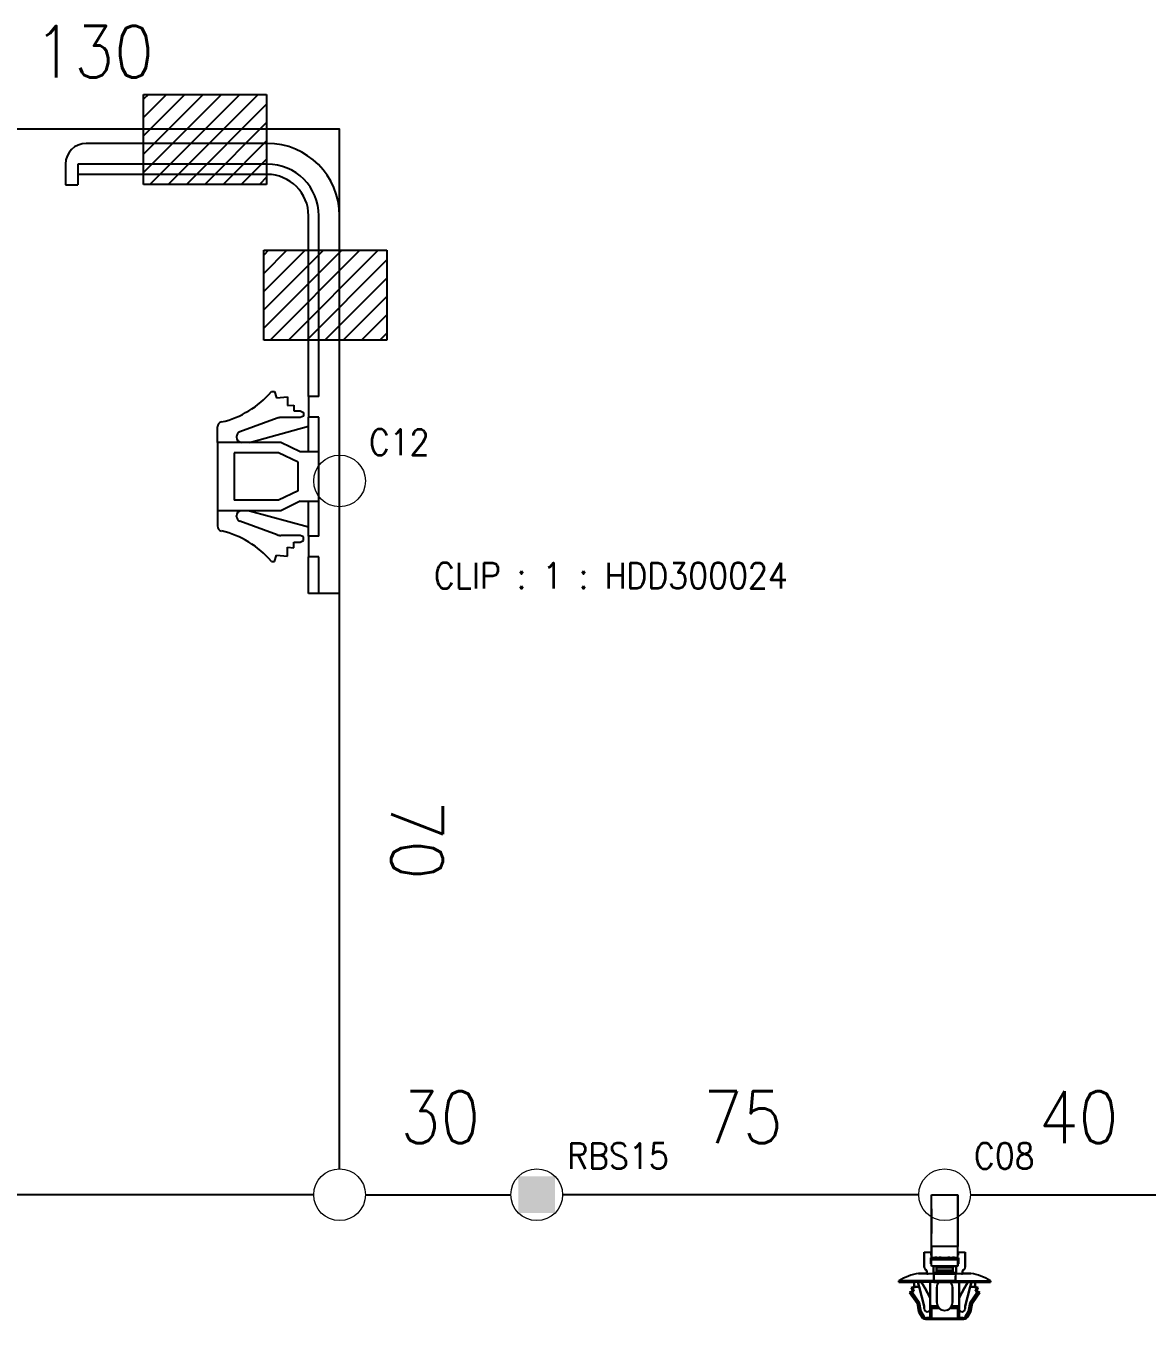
# Model space of a CAD drawing. Header units: inches. Extents: x 47316 to 59086, y 3141 to 11743.
# Drawn here: x 51353.5 to 51462, y 3661.2 to 3786.2 of the extents above; entities that cross this region are included whole.
import ezdxf

# ---------------------------------------------------------------- set-up
doc = ezdxf.new("R2010")
doc.units = ezdxf.units.IN
doc.header["$MEASUREMENT"] = 0
doc.styles.get("Standard").update_dxf_attribs({"font": ''})
doc.styles.get('Standard').set_extended_font_data('SimSun')
doc.linetypes.add('_VH_FELT_TAPE', pattern='A,0.4,-0.7,["FELT",Standard,S=0.3,R=0,X=-0.5,Y=-0.15],-0.7', length=1.8)

msp = doc.modelspace()

# ---------------------------------------------------------------- linework, layer by layer
at = {"color": 0, "lineweight": -3}
for p, q in [((51372.45, 3779.57), (51364.91, 3772.03)), ((51370.68, 3779.57), (51364.91, 3773.8)), ((51368.91, 3779.57), (51364.91, 3775.57)), ((51367.15, 3779.57), (51364.91, 3777.34)), ((51365.38, 3779.57), (51364.91, 3779.11)), ((51364.91, 3770.88), (51364.91, 3779.57)), ((51364.91, 3779.57), (51376.82, 3779.57)), ((51374.22, 3779.57), (51365.53, 3770.88)), ((51375.99, 3779.57), (51367.3, 3770.88)), ((51376.82, 3779.57), (51376.82, 3770.88)), ((51376.82, 3778.64), (51369.06, 3770.88)), ((51376.82, 3776.87), (51370.83, 3770.88)), ((51376.87, 3774.84), (51359.37, 3774.84)), ((51376.82, 3775.1), (51372.6, 3770.88)), ((51357.37, 3772.84), (51357.37, 3770.84)), ((51358.57, 3772.84), (51358.57, 3770.84)), ((51376.87, 3772.84), (51358.57, 3772.84)), ((51376.82, 3773.33), (51374.37, 3770.88)), ((51376.87, 3771.84), (51358.57, 3771.84)), ((51376.82, 3771.57), (51376.13, 3770.88)), ((51357.37, 3770.84), (51358.57, 3770.84)), ((51376.82, 3770.88), (51364.91, 3770.88)), ((51380.87, 3750.39), (51380.87, 3767.84)), ((51381.87, 3750.39), (51381.87, 3767.84)), ((51383.87, 3731.34), (51383.87, 3767.84)), ((51384.08, 3764.51), (51376.54, 3756.98)), ((51382.31, 3764.51), (51376.54, 3758.74)), ((51380.54, 3764.51), (51376.54, 3760.51)), ((51378.77, 3764.51), (51376.54, 3762.28)), ((51377.01, 3764.51), (51376.54, 3764.05)), ((51376.54, 3755.82), (51376.54, 3764.51)), ((51376.54, 3764.51), (51388.45, 3764.51)), ((51385.84, 3764.51), (51377.15, 3755.82)), ((51387.61, 3764.51), (51378.92, 3755.82)), ((51388.45, 3764.51), (51388.45, 3755.82)), ((51388.45, 3763.58), (51380.69, 3755.82)), ((51388.45, 3761.81), (51382.46, 3755.82)), ((51388.45, 3760.04), (51384.23, 3755.82)), ((51388.45, 3758.28), (51385.99, 3755.82)), ((51388.45, 3756.51), (51387.76, 3755.82)), ((51388.45, 3755.82), (51376.54, 3755.82)), ((51377.28, 3750.85), (51377.57, 3750.85)), ((51377.57, 3750.85), (51377.78, 3750.25)), ((51377.78, 3750.25), (51378.84, 3750.34)), ((51378.84, 3750.34), (51378.84, 3749.49)), ((51381.87, 3750.39), (51380.87, 3750.39)), ((51380.87, 3750.39), (51380.87, 3748.39)), ((51378.84, 3749.49), (51379.46, 3749.54)), ((51379.46, 3749.54), (51379.46, 3748.99)), ((51379.46, 3748.99), (51380.07, 3748.99)), ((51380.07, 3748.99), (51380.37, 3748.84)), ((51377.84, 3748.28), (51374.23, 3746.96)), ((51380.07, 3748.34), (51378.19, 3748.34)), ((51380.37, 3748.49), (51380.07, 3748.34)), ((51380.37, 3748.84), (51380.37, 3748.49)), ((51381.87, 3748.39), (51380.87, 3748.39)), ((51380.87, 3745.03), (51380.87, 3748.39)), ((51381.87, 3736.89), (51381.87, 3748.39)), ((51372.07, 3745.94), (51372.07, 3747.43)), ((51373.9, 3746.49), (51373.9, 3746.44)), ((51375.17, 3745.94), (51380.87, 3747.52)), ((51378.2, 3745.94), (51372.07, 3745.94)), ((51372.07, 3745.94), (51372.07, 3739.34)), ((51380.07, 3745.03), (51378.2, 3745.94)), ((51373.67, 3744.94), (51373.67, 3740.34)), ((51377.97, 3744.94), (51373.67, 3744.94)), ((51379.87, 3744.02), (51377.97, 3744.94)), ((51379.87, 3741.27), (51379.87, 3744.02)), ((51381.87, 3745.03), (51380.07, 3745.03)), ((51377.97, 3740.34), (51373.67, 3740.34)), ((51379.87, 3741.27), (51377.97, 3740.34)), ((51380.07, 3740.26), (51378.2, 3739.34)), ((51380.07, 3740.26), (51381.87, 3740.26)), ((51380.87, 3736.89), (51380.87, 3740.26)), ((51378.2, 3739.34), (51372.07, 3739.34)), ((51372.07, 3739.34), (51372.07, 3737.86)), ((51375.17, 3739.34), (51380.87, 3737.77)), ((51373.9, 3738.79), (51373.9, 3738.84)), ((51377.84, 3737.01), (51374.23, 3738.32)), ((51380.07, 3736.95), (51378.19, 3736.95)), ((51380.37, 3736.8), (51380.07, 3736.95)), ((51380.07, 3736.3), (51380.37, 3736.45)), ((51380.37, 3736.45), (51380.37, 3736.8)), ((51381.87, 3736.89), (51380.87, 3736.89)), ((51380.87, 3736.89), (51380.87, 3734.89)), ((51378.84, 3734.95), (51378.84, 3735.8)), ((51378.84, 3735.8), (51379.46, 3735.75)), ((51379.46, 3735.75), (51379.46, 3736.3)), ((51379.46, 3736.3), (51380.07, 3736.3)), ((51377.28, 3734.44), (51377.57, 3734.44)), ((51377.57, 3734.44), (51377.78, 3735.04)), ((51377.78, 3735.04), (51378.84, 3734.95)), ((51381.87, 3734.89), (51380.87, 3734.89)), ((51380.87, 3731.34), (51380.87, 3734.89)), ((51381.87, 3731.34), (51381.87, 3734.89)), ((51381.87, 3731.34), (51380.87, 3731.34)), ((51383.87, 3731.34), (51381.87, 3731.34))]:
    msp.add_line(p, q, dxfattribs=at)
at = {"color": 0, "linetype": '_VH_FELT_TAPE', "lineweight": -3, "ltscale": 5}
for p, q in [((51383.87, 3675.72), (51383.87, 3739.71)), ((51386.37, 3673.22), (51400.44, 3673.22)), ((51439.88, 3673.22), (51405.44, 3673.22)), ((51444.88, 3673.22), (51465.33, 3673.22))]:
    msp.add_line(p, q, dxfattribs=at)
at = {"color": 7, "ltscale": 0.378893}
msp.add_line((51441.12, 3668.22), (51441.12, 3673.22), dxfattribs=at)
at = {"color": 7, "ltscale": 0.15}
for p, q in [((51441.12, 3673.22), (51443.65, 3673.22)), ((51443.65, 3668.22), (51441.12, 3668.22)), ((51443.65, 3668.22), (51441.12, 3668.22)), ((51441.12, 3666.96), (51443.65, 3666.96)), ((51443.65, 3666.96), (51441.12, 3666.96)), ((51443.65, 3666.33), (51441.12, 3666.33)), ((51443.65, 3666.33), (51441.12, 3666.33)), ((51441.12, 3661.26), (51443.65, 3661.26)), ((51443.65, 3661.26), (51441.12, 3661.26))]:
    msp.add_line(p, q, dxfattribs=at)
at = {"color": 7, "ltscale": 0.0272}
msp.add_line((51441.12, 3673.11), (51441.12, 3673.22), dxfattribs=at)
at = {"color": 7, "ltscale": 0.37888}
msp.add_line((51441.12, 3668.22), (51441.12, 3673.22), dxfattribs=at)
at = {"color": 7, "ltscale": 0.027199}
msp.add_line((51441.12, 3673.22), (51441.12, 3673.11), dxfattribs=at)
at = {"color": 7, "ltscale": 0.378897}
msp.add_line((51443.65, 3673.22), (51443.65, 3668.22), dxfattribs=at)
at = {"color": 7, "ltscale": 0.215019}
msp.add_line((51443.65, 3669.79), (51443.65, 3673.22), dxfattribs=at)
at = {"color": 7, "ltscale": 0.315749}
msp.add_line((51443.65, 3673.22), (51443.65, 3668.65), dxfattribs=at)
at = {"color": 7, "ltscale": 0.378905}
msp.add_line((51443.65, 3668.22), (51443.65, 3673.22), dxfattribs=at)
at = {"color": 7, "ltscale": 0.315758}
msp.add_line((51443.65, 3673.22), (51443.65, 3668.65), dxfattribs=at)
at = {"color": 7, "ltscale": 0.179182}
msp.add_line((51443.65, 3669.96), (51443.65, 3672.97), dxfattribs=at)
at = {"color": 7, "ltscale": 0.142593}
msp.add_line((51441.12, 3669.46), (51441.12, 3671.86), dxfattribs=at)
at = {"color": 7, "ltscale": 0.142589}
msp.add_line((51441.12, 3671.86), (51441.12, 3669.46), dxfattribs=at)
at = {"color": 7, "ltscale": 0.026669}
for p, q in [((51443.65, 3669.96), (51443.65, 3669.51)), ((51443.65, 3669.51), (51443.65, 3669.96)), ((51443.65, 3669.79), (51443.65, 3669.34))]:
    msp.add_line(p, q, dxfattribs=at)
at = {"color": 7, "ltscale": 0.108633}
msp.add_line((51443.65, 3667.68), (51443.65, 3669.51), dxfattribs=at)
at = {"color": 7, "ltscale": 0.076392}
msp.add_line((51443.65, 3668.22), (51443.65, 3669.51), dxfattribs=at)
at = {"color": 7, "ltscale": 0.098454}
msp.add_line((51443.65, 3667.68), (51443.65, 3669.34), dxfattribs=at)
at = {"color": 7, "ltscale": 0.039999}
for p, q in [((51440.4, 3667.68), (51441.08, 3667.68)), ((51440.4, 3667.68), (51441.08, 3667.68)), ((51443.69, 3667.68), (51444.36, 3667.68)), ((51443.69, 3667.68), (51444.36, 3667.68))]:
    msp.add_line(p, q, dxfattribs=at)
at = {"color": 7, "ltscale": 0.022501}
for p, q in [((51440.4, 3667.68), (51440.4, 3667.3)), ((51440.4, 3667.3), (51440.4, 3667.68)), ((51444.36, 3667.68), (51444.36, 3667.3)), ((51444.36, 3667.68), (51444.36, 3667.3))]:
    msp.add_line(p, q, dxfattribs=at)
at = {"color": 7, "ltscale": 0.0175}
for p, q in [((51441.08, 3667.68), (51441.08, 3667.38)), ((51441.08, 3667.38), (51441.08, 3667.68)), ((51443.69, 3667.68), (51443.69, 3667.38)), ((51443.69, 3667.68), (51443.69, 3667.38)), ((51443.69, 3667.38), (51443.69, 3667.68))]:
    msp.add_line(p, q, dxfattribs=at)
at = {"color": 7, "ltscale": 0.002499}
for p, q in [((51441.08, 3667.68), (51441.12, 3667.68)), ((51443.65, 3667.68), (51443.69, 3667.68)), ((51441.04, 3667.13), (51441.08, 3667.13)), ((51441.08, 3667.13), (51441.04, 3667.13)), ((51441.08, 3667.13), (51441.04, 3667.13)), ((51441.12, 3667.38), (51441.08, 3667.38)), ((51441.08, 3667.38), (51441.12, 3667.38)), ((51441.12, 3666.58), (51441.08, 3666.58)), ((51441.08, 3666.58), (51441.12, 3666.58)), ((51441.12, 3666.58), (51441.08, 3666.58)), ((51443.69, 3667.38), (51443.65, 3667.38)), ((51443.65, 3667.38), (51443.69, 3667.38)), ((51443.69, 3666.58), (51443.65, 3666.58)), ((51443.65, 3666.58), (51443.69, 3666.58)), ((51443.69, 3666.58), (51443.65, 3666.58)), ((51443.73, 3667.13), (51443.69, 3667.13)), ((51443.73, 3667.13), (51443.69, 3667.13))]:
    msp.add_line(p, q, dxfattribs=at)
at = {"color": 7, "ltscale": 2.6e-05}
for p, q in [((51441.08, 3667.68), (51441.08, 3667.68)), ((51443.69, 3667.68), (51443.69, 3667.68))]:
    msp.add_line(p, q, dxfattribs=at)
at = {"color": 7, "ltscale": 0.0644}
for p, q in [((51441.12, 3668.22), (51441.12, 3667.14)), ((51441.12, 3667.14), (51441.12, 3668.22)), ((51443.65, 3667.14), (51443.65, 3668.22)), ((51443.65, 3667.14), (51443.65, 3668.22))]:
    msp.add_line(p, q, dxfattribs=at)
at = {"color": 7, "ltscale": 0.057913}
msp.add_line((51443.65, 3667.68), (51443.65, 3668.65), dxfattribs=at)
at = {"color": 7, "ltscale": 0.025}
for p, q in [((51444.36, 3667.26), (51444.36, 3667.68)), ((51441.54, 3667.14), (51441.96, 3667.14)), ((51441.54, 3667.14), (51441.96, 3667.14)), ((51442.8, 3667.14), (51443.23, 3667.14)), ((51442.8, 3667.14), (51443.23, 3667.14)), ((51442.8, 3667.13), (51443.23, 3667.13))]:
    msp.add_line(p, q, dxfattribs=at)
at = {"color": 7, "ltscale": 0.064999}
for p, q in [((51440.4, 3667.3), (51440.4, 3666.21)), ((51440.4, 3666.21), (51440.4, 3667.3)), ((51444.36, 3667.3), (51444.36, 3666.21)), ((51444.36, 3667.3), (51444.36, 3666.21))]:
    msp.add_line(p, q, dxfattribs=at)
at = {"color": 7, "ltscale": 0.035001}
for p, q in [((51441.04, 3666.54), (51441.04, 3667.13)), ((51441.04, 3666.54), (51441.04, 3667.13)), ((51441.04, 3667.13), (51441.04, 3666.54)), ((51443.73, 3667.13), (51443.73, 3666.54)), ((51443.73, 3666.54), (51443.73, 3667.13)), ((51443.44, 3664.77), (51443.44, 3665.36)), ((51443.44, 3664.77), (51443.44, 3665.36))]:
    msp.add_line(p, q, dxfattribs=at)
at = {"color": 7, "ltscale": 0.004999}
for p, q in [((51441.12, 3666.54), (51441.04, 3666.54)), ((51441.04, 3666.54), (51441.12, 3666.54)), ((51443.73, 3666.54), (51443.65, 3666.54)), ((51443.65, 3666.54), (51443.73, 3666.54))]:
    msp.add_line(p, q, dxfattribs=at)
at = {"color": 7, "ltscale": 0.032501}
for p, q in [((51441.08, 3667.13), (51441.08, 3666.58)), ((51441.08, 3666.58), (51441.08, 3667.13)), ((51443.69, 3667.13), (51443.69, 3666.58)), ((51443.69, 3667.13), (51443.69, 3666.58))]:
    msp.add_line(p, q, dxfattribs=at)
at = {"color": 7, "ltscale": 0.154999}
for p, q in [((51443.69, 3667.13), (51441.08, 3667.13)), ((51441.08, 3667.13), (51443.69, 3667.13))]:
    msp.add_line(p, q, dxfattribs=at)
at = {"color": 7, "ltscale": 0.0375}
for p, q in [((51441.12, 3666.33), (51441.12, 3666.96)), ((51441.12, 3666.33), (51441.12, 3666.96)), ((51443.65, 3666.96), (51443.65, 3666.33)), ((51443.65, 3666.33), (51443.65, 3666.96))]:
    msp.add_line(p, q, dxfattribs=at)
at = {"color": 7, "ltscale": 0.0075}
for p, q in [((51441.54, 3667.26), (51441.54, 3667.13)), ((51441.54, 3667.13), (51441.54, 3667.26)), ((51441.96, 3667.13), (51441.96, 3667.26)), ((51441.96, 3667.26), (51441.96, 3667.13)), ((51442.8, 3667.26), (51442.8, 3667.13)), ((51442.8, 3667.13), (51442.8, 3667.26)), ((51443.23, 3667.13), (51443.23, 3667.26)), ((51443.23, 3667.26), (51443.23, 3667.13)), ((51437.96, 3664.9), (51437.96, 3664.77)), ((51437.96, 3664.77), (51437.96, 3664.9)), ((51441.33, 3664.77), (51441.33, 3664.9)), ((51441.33, 3664.9), (51441.33, 3664.77)), ((51443.44, 3664.9), (51443.44, 3664.77)), ((51443.44, 3664.77), (51443.44, 3664.9)), ((51446.8, 3664.9), (51446.8, 3664.77)), ((51446.8, 3664.77), (51446.8, 3664.9)), ((51440.64, 3661.2), (51440.64, 3661.32)), ((51440.64, 3661.2), (51440.64, 3661.32)), ((51443.77, 3661.2), (51443.77, 3661.32)), ((51444.13, 3661.32), (51444.13, 3661.2)), ((51444.13, 3661.32), (51444.13, 3661.2))]:
    msp.add_line(p, q, dxfattribs=at)
at = {"color": 7, "ltscale": 0.000368}
msp.add_line((51441.54, 3667.14), (51441.54, 3667.13), dxfattribs=at)
at = {"color": 7, "ltscale": 0.023056}
msp.add_line((51441.57, 3667.13), (51441.96, 3667.13), dxfattribs=at)
at = {"color": 7, "ltscale": 0.000322}
msp.add_line((51442.8, 3667.13), (51442.8, 3667.14), dxfattribs=at)
at = {"color": 7, "ltscale": 0.002502}
msp.add_line((51443.65, 3666.54), (51443.65, 3666.58), dxfattribs=at)
at = {"color": 7, "ltscale": 0.021939}
msp.add_line((51443.69, 3667.13), (51443.69, 3666.76), dxfattribs=at)
at = {"color": 7, "ltscale": 0.010562}
msp.add_line((51443.69, 3666.58), (51443.69, 3666.76), dxfattribs=at)
at = {"color": 7, "ltscale": 0.000629}
msp.add_line((51443.72, 3667.13), (51443.73, 3667.13), dxfattribs=at)
at = {"color": 7, "ltscale": 0.0625}
msp.add_line((51444.36, 3666.21), (51444.36, 3667.26), dxfattribs=at)
at = {"color": 7, "ltscale": 0.047501}
for p, q in [((51440.66, 3665.62), (51439.86, 3665.62)), ((51439.86, 3665.62), (51440.66, 3665.62)), ((51444.91, 3665.62), (51444.11, 3665.62)), ((51444.11, 3665.62), (51444.91, 3665.62))]:
    msp.add_line(p, q, dxfattribs=at)
at = {"color": 7, "ltscale": 0.017476}
for p, q in [((51440.66, 3665.85), (51440.66, 3665.55)), ((51444.11, 3665.85), (51444.11, 3665.55))]:
    msp.add_line(p, q, dxfattribs=at)
at = {"color": 7, "ltscale": 0.017471}
for p, q in [((51440.66, 3665.55), (51440.66, 3665.85)), ((51444.11, 3665.55), (51444.11, 3665.85))]:
    msp.add_line(p, q, dxfattribs=at)
at = {"color": 7, "ltscale": 0.00369}
for p, q in [((51440.66, 3665.62), (51440.66, 3665.55)), ((51444.11, 3665.55), (51444.11, 3665.62))]:
    msp.add_line(p, q, dxfattribs=at)
at = {"color": 7, "ltscale": 0.040002}
for p, q in [((51441.29, 3665.66), (51441.29, 3666.33)), ((51441.29, 3665.66), (51441.29, 3666.33)), ((51441.29, 3666.33), (51441.29, 3665.66)), ((51443.48, 3666.33), (51443.48, 3665.66)), ((51443.48, 3665.66), (51443.48, 3666.33))]:
    msp.add_line(p, q, dxfattribs=at)
at = {"color": 7, "ltscale": 0.017502}
for p, q in [((51441.29, 3666.33), (51441.58, 3666.33)), ((51443.18, 3666.33), (51443.48, 3666.33))]:
    msp.add_line(p, q, dxfattribs=at)
at = {"color": 7, "ltscale": 0.129999}
for p, q in [((51443.48, 3665.66), (51441.29, 3665.66)), ((51441.29, 3665.66), (51443.48, 3665.66))]:
    msp.add_line(p, q, dxfattribs=at)
at = {"color": 7, "ltscale": 0.040569}
for p, q in [((51441.33, 3664.9), (51441.33, 3665.58)), ((51443.44, 3665.58), (51443.44, 3664.9))]:
    msp.add_line(p, q, dxfattribs=at)
at = {"color": 7, "ltscale": 0.125}
for p, q in [((51441.33, 3665.58), (51443.44, 3665.58)), ((51443.44, 3665.58), (51441.33, 3665.58)), ((51441.33, 3664.9), (51443.44, 3664.9)), ((51443.44, 3664.9), (51441.33, 3664.9)), ((51441.33, 3664.77), (51443.44, 3664.77)), ((51443.44, 3664.77), (51441.33, 3664.77))]:
    msp.add_line(p, q, dxfattribs=at)
at = {"color": 7, "ltscale": 0.040567}
for p, q in [((51441.33, 3665.58), (51441.33, 3664.9)), ((51443.44, 3665.58), (51443.44, 3664.9))]:
    msp.add_line(p, q, dxfattribs=at)
at = {"color": 7, "ltscale": 0.02751}
msp.add_line((51441.33, 3664.9), (51441.33, 3665.36), dxfattribs=at)
msp.add_line((51441.33, 3664.9), (51441.33, 3665.36), dxfattribs=at)
at = {"color": 7, "ltscale": 0.00087}
for p, q in [((51441.58, 3666.32), (51441.58, 3666.33)), ((51441.58, 3666.33), (51441.58, 3666.32)), ((51443.18, 3666.32), (51443.18, 3666.33)), ((51443.18, 3666.33), (51443.18, 3666.32))]:
    msp.add_line(p, q, dxfattribs=at)
at = {"color": 7, "ltscale": 0.095001}
for p, q in [((51443.18, 3666.32), (51441.58, 3666.32)), ((51441.58, 3666.32), (51443.18, 3666.32)), ((51443.18, 3666.19), (51441.58, 3666.19)), ((51441.58, 3666.19), (51443.18, 3666.19)), ((51441.58, 3665.89), (51443.18, 3665.89)), ((51443.18, 3665.89), (51441.58, 3665.89)), ((51441.58, 3665.68), (51443.18, 3665.68))]:
    msp.add_line(p, q, dxfattribs=at)
at = {"color": 7, "ltscale": 0.007443}
for p, q in [((51441.58, 3666.19), (51441.58, 3666.32)), ((51441.58, 3666.32), (51441.58, 3666.19)), ((51443.18, 3666.19), (51443.18, 3666.32)), ((51443.18, 3666.32), (51443.18, 3666.19))]:
    msp.add_line(p, q, dxfattribs=at)
at = {"color": 7, "ltscale": 0.017839}
for p, q in [((51441.58, 3665.89), (51441.58, 3666.19)), ((51441.58, 3666.19), (51441.58, 3665.89)), ((51443.18, 3665.89), (51443.18, 3666.19)), ((51443.18, 3666.19), (51443.18, 3665.89))]:
    msp.add_line(p, q, dxfattribs=at)
at = {"color": 7, "ltscale": 0.012407}
for p, q in [((51441.58, 3665.68), (51441.58, 3665.89)), ((51443.18, 3665.68), (51443.18, 3665.89))]:
    msp.add_line(p, q, dxfattribs=at)
at = {"color": 7, "ltscale": 0.013841}
for p, q in [((51441.58, 3665.89), (51441.58, 3665.66)), ((51443.18, 3665.66), (51443.18, 3665.89))]:
    msp.add_line(p, q, dxfattribs=at)
at = {"color": 7, "ltscale": 0.001447}
msp.add_line((51441.58, 3665.68), (51441.58, 3665.66), dxfattribs=at)
at = {"color": 7, "ltscale": 0.023952}
msp.add_line((51443.18, 3665.93), (51443.18, 3666.33), dxfattribs=at)
at = {"color": 7, "ltscale": 0.014789}
msp.add_line((51443.18, 3665.91), (51443.18, 3665.66), dxfattribs=at)
at = {"color": 7, "ltscale": 0.013786}
msp.add_line((51444.11, 3665.62), (51444.11, 3665.85), dxfattribs=at)
at = {"color": 7, "ltscale": 0.2}
for p, q in [((51437.96, 3664.9), (51441.33, 3664.9)), ((51441.33, 3664.9), (51437.96, 3664.9)), ((51441.33, 3664.77), (51437.96, 3664.77)), ((51441.33, 3664.77), (51437.96, 3664.77)), ((51443.44, 3664.9), (51446.8, 3664.9)), ((51443.44, 3664.9), (51446.8, 3664.9)), ((51443.44, 3664.77), (51446.8, 3664.77)), ((51446.8, 3664.77), (51443.44, 3664.77))]:
    msp.add_line(p, q, dxfattribs=at)
at = {"color": 7, "ltscale": 0.087396}
for p, q in [((51437.96, 3664.77), (51439.43, 3664.77)), ((51437.96, 3664.77), (51439.43, 3664.77)), ((51446.8, 3664.77), (51445.33, 3664.77))]:
    msp.add_line(p, q, dxfattribs=at)
at = {"color": 7, "ltscale": 0.019025}
msp.add_line((51439.27, 3663.91), (51438.97, 3663.78), dxfattribs=at)
at = {"color": 7, "ltscale": 0.018174}
msp.add_line((51439.44, 3664.31), (51439.14, 3664.23), dxfattribs=at)
at = {"color": 7, "ltscale": 0.000925}
msp.add_line((51439.14, 3664.23), (51439.16, 3664.23), dxfattribs=at)
at = {"color": 7, "ltscale": 0.020195}
for p, q in [((51439.14, 3664.23), (51439.27, 3663.91)), ((51439.28, 3664.23), (51439.41, 3663.91)), ((51439.41, 3663.91), (51439.28, 3664.23)), ((51445.48, 3664.23), (51445.36, 3663.91)), ((51445.36, 3663.91), (51445.48, 3664.23)), ((51445.5, 3663.91), (51445.62, 3664.23))]:
    msp.add_line(p, q, dxfattribs=at)
at = {"color": 7, "ltscale": 0.000912}
for p, q in [((51439.16, 3664.23), (51439.14, 3664.23)), ((51445.5, 3663.91), (51445.48, 3663.91))]:
    msp.add_line(p, q, dxfattribs=at)
at = {"color": 7, "ltscale": 0.002823}
msp.add_line((51439.16, 3664.23), (51439.2, 3664.23), dxfattribs=at)
at = {"color": 7, "ltscale": 0.00282}
for p, q in [((51439.2, 3664.23), (51439.16, 3664.23)), ((51445.48, 3663.91), (51445.44, 3663.91))]:
    msp.add_line(p, q, dxfattribs=at)
at = {"color": 7, "ltscale": 0.004681}
for p, q in [((51439.2, 3664.23), (51439.28, 3664.23)), ((51439.28, 3664.23), (51439.2, 3664.23))]:
    msp.add_line(p, q, dxfattribs=at)
at = {"color": 7, "ltscale": 0.013619}
for p, q in [((51439.41, 3663.91), (51439.2, 3663.82)), ((51439.2, 3663.82), (51439.41, 3663.91)), ((51445.36, 3663.91), (51445.57, 3663.82)), ((51445.57, 3663.82), (51445.36, 3663.91))]:
    msp.add_line(p, q, dxfattribs=at)
at = {"color": 7, "ltscale": 0.000327}
msp.add_line((51439.27, 3663.91), (51439.27, 3663.91), dxfattribs=at)
at = {"color": 7, "ltscale": 0.008441}
for p, q in [((51439.27, 3663.91), (51439.41, 3663.91)), ((51439.44, 3664.31), (51439.58, 3664.31)), ((51439.58, 3664.31), (51439.44, 3664.31))]:
    msp.add_line(p, q, dxfattribs=at)
at = {"color": 7, "ltscale": 0.008429}
for p, q in [((51439.41, 3663.91), (51439.27, 3663.91)), ((51445.48, 3664.23), (51445.62, 3664.23))]:
    msp.add_line(p, q, dxfattribs=at)
at = {"color": 7, "ltscale": 0.00033}
for p, q in [((51439.27, 3663.91), (51439.27, 3663.91)), ((51439.44, 3664.31), (51439.44, 3664.31)), ((51445.33, 3664.31), (51445.32, 3664.31))]:
    msp.add_line(p, q, dxfattribs=at)
at = {"color": 7, "ltscale": 0.001593}
msp.add_line((51439.3, 3663.91), (51439.27, 3663.91), dxfattribs=at)
at = {"color": 7, "ltscale": 0.003809}
msp.add_line((51439.27, 3663.91), (51439.34, 3663.91), dxfattribs=at)
at = {"color": 7, "ltscale": 0.018199}
for p, q in [((51439.58, 3664.31), (51439.28, 3664.23)), ((51439.28, 3664.23), (51439.58, 3664.31)), ((51445.19, 3664.31), (51445.48, 3664.23)), ((51445.48, 3664.23), (51445.19, 3664.31))]:
    msp.add_line(p, q, dxfattribs=at)
at = {"color": 7, "ltscale": 0.004291}
msp.add_line((51439.34, 3663.91), (51439.41, 3663.91), dxfattribs=at)
at = {"color": 7, "ltscale": 0.027499}
for p, q in [((51439.44, 3664.31), (51439.44, 3664.77)), ((51439.44, 3664.77), (51439.44, 3664.31)), ((51445.33, 3664.31), (51445.33, 3664.77)), ((51445.33, 3664.77), (51445.33, 3664.31))]:
    msp.add_line(p, q, dxfattribs=at)
at = {"color": 7, "ltscale": 0.000286}
msp.add_line((51439.44, 3664.31), (51439.44, 3664.31), dxfattribs=at)
msp.add_line((51439.44, 3664.31), (51439.44, 3664.31), dxfattribs=at)
at = {"color": 7, "ltscale": 0.008432}
msp.add_line((51439.58, 3664.31), (51439.44, 3664.31), dxfattribs=at)
at = {"color": 7, "ltscale": 0.002209}
msp.add_line((51439.48, 3664.31), (51439.44, 3664.31), dxfattribs=at)
at = {"color": 7, "ltscale": 0.000342}
for p, q in [((51439.44, 3664.31), (51439.44, 3664.31)), ((51445.32, 3664.31), (51445.33, 3664.31))]:
    msp.add_line(p, q, dxfattribs=at)
at = {"color": 7, "ltscale": 0.003674}
for p, q in [((51439.44, 3664.31), (51439.5, 3664.31)), ((51445.26, 3664.31), (51445.32, 3664.31))]:
    msp.add_line(p, q, dxfattribs=at)
at = {"color": 7, "ltscale": 0.00434}
msp.add_line((51439.5, 3664.31), (51439.58, 3664.31), dxfattribs=at)
at = {"color": 7, "ltscale": 0.019785}
for p, q in [((51439.91, 3664.31), (51439.58, 3664.31)), ((51439.58, 3664.31), (51439.91, 3664.31)), ((51444.85, 3664.31), (51445.19, 3664.31)), ((51445.19, 3664.31), (51444.85, 3664.31))]:
    msp.add_line(p, q, dxfattribs=at)
at = {"color": 7, "ltscale": 0.020602}
for p, q in [((51439.79, 3664.77), (51440.14, 3664.77)), ((51439.79, 3664.77), (51440.14, 3664.77)), ((51444.98, 3664.77), (51444.63, 3664.77))]:
    msp.add_line(p, q, dxfattribs=at)
at = {"color": 7, "ltscale": 0.028456}
for p, q in [((51439.91, 3664.31), (51439.79, 3664.77)), ((51439.79, 3664.77), (51439.91, 3664.31)), ((51444.85, 3664.31), (51444.98, 3664.77)), ((51444.98, 3664.77), (51444.85, 3664.31))]:
    msp.add_line(p, q, dxfattribs=at)
at = {"color": 7, "ltscale": 0.11383}
for p, q in [((51440.4, 3662.46), (51439.91, 3664.31)), ((51439.91, 3664.31), (51440.4, 3662.46)), ((51444.36, 3662.46), (51444.85, 3664.31)), ((51444.85, 3664.31), (51444.36, 3662.46))]:
    msp.add_line(p, q, dxfattribs=at)
at = {"color": 7, "ltscale": 0.015242}
for p, q in [((51440.26, 3664.55), (51440.14, 3664.77)), ((51444.63, 3664.77), (51444.5, 3664.55))]:
    msp.add_line(p, q, dxfattribs=at)
at = {"color": 7, "ltscale": 0.015215}
msp.add_line((51440.14, 3664.77), (51440.26, 3664.55), dxfattribs=at)
at = {"color": 7, "ltscale": 0.026985}
for p, q in [((51440.49, 3664.16), (51440.26, 3664.55)), ((51444.5, 3664.55), (51444.28, 3664.16))]:
    msp.add_line(p, q, dxfattribs=at)
at = {"color": 7, "ltscale": 0.02701}
msp.add_line((51440.26, 3664.55), (51440.49, 3664.16), dxfattribs=at)
at = {"color": 7, "ltscale": 0.064963}
msp.add_line((51440.46, 3664.21), (51440.99, 3663.26), dxfattribs=at)
at = {"color": 7, "ltscale": 0.061156}
for p, q in [((51440.99, 3663.26), (51440.49, 3664.16)), ((51444.28, 3664.16), (51443.77, 3663.26))]:
    msp.add_line(p, q, dxfattribs=at)
at = {"color": 7, "ltscale": 0.061161}
msp.add_line((51440.49, 3664.16), (51440.99, 3663.26), dxfattribs=at)
at = {"color": 7, "ltscale": 0.089999}
for p, q in [((51440.99, 3663.26), (51440.99, 3664.77)), ((51440.99, 3664.77), (51440.99, 3663.26)), ((51443.77, 3664.77), (51443.77, 3663.26)), ((51443.77, 3663.26), (51443.77, 3664.77))]:
    msp.add_line(p, q, dxfattribs=at)
at = {"color": 7, "ltscale": 0.0875}
for p, q in [((51441.63, 3664.27), (51441.63, 3662.8)), ((51441.63, 3662.8), (51441.63, 3664.27)), ((51441.63, 3662.8), (51441.63, 3664.27)), ((51443.14, 3662.8), (51443.14, 3664.27)), ((51443.14, 3664.27), (51443.14, 3662.8)), ((51445.33, 3664.77), (51446.8, 3664.77))]:
    msp.add_line(p, q, dxfattribs=at)
at = {"color": 7, "ltscale": 0.065039}
msp.add_line((51443.77, 3663.26), (51444.31, 3664.21), dxfattribs=at)
at = {"color": 7, "ltscale": 0.06116}
msp.add_line((51443.77, 3663.26), (51444.28, 3664.16), dxfattribs=at)
at = {"color": 7, "ltscale": 0.040697}
msp.add_line((51443.77, 3663.42), (51443.77, 3664.1), dxfattribs=at)
at = {"color": 7, "ltscale": 0.040701}
msp.add_line((51443.77, 3664.1), (51443.77, 3663.42), dxfattribs=at)
at = {"color": 7, "ltscale": 0.02697}
msp.add_line((51444.28, 3664.16), (51444.5, 3664.55), dxfattribs=at)
at = {"color": 7, "ltscale": 0.015289}
msp.add_line((51444.5, 3664.55), (51444.63, 3664.77), dxfattribs=at)
at = {"color": 7, "ltscale": 0.020749}
msp.add_line((51444.63, 3664.77), (51444.98, 3664.77), dxfattribs=at)
at = {"color": 7, "ltscale": 0.006299}
msp.add_line((51445.19, 3664.31), (51445.29, 3664.31), dxfattribs=at)
at = {"color": 7, "ltscale": 0.006305}
msp.add_line((51445.29, 3664.31), (51445.19, 3664.31), dxfattribs=at)
at = {"color": 7, "ltscale": 0.00329}
msp.add_line((51445.21, 3664.31), (51445.26, 3664.31), dxfattribs=at)
at = {"color": 7, "ltscale": 0.006641}
msp.add_line((51445.33, 3664.31), (51445.22, 3664.31), dxfattribs=at)
at = {"color": 7, "ltscale": 0.001825}
msp.add_line((51445.32, 3664.31), (51445.29, 3664.31), dxfattribs=at)
at = {"color": 7, "ltscale": 0.002142}
msp.add_line((51445.29, 3664.31), (51445.33, 3664.31), dxfattribs=at)
at = {"color": 7, "ltscale": 0.002136}
msp.add_line((51445.33, 3664.31), (51445.29, 3664.31), dxfattribs=at)
at = {"color": 7, "ltscale": 0.018183}
msp.add_line((51445.62, 3664.23), (51445.33, 3664.31), dxfattribs=at)
at = {"color": 7, "ltscale": 0.004715}
msp.add_line((51445.36, 3663.91), (51445.44, 3663.91), dxfattribs=at)
at = {"color": 7, "ltscale": 0.004687}
msp.add_line((51445.44, 3663.91), (51445.36, 3663.91), dxfattribs=at)
at = {"color": 7, "ltscale": 0.002856}
msp.add_line((51445.49, 3663.91), (51445.44, 3663.91), dxfattribs=at)
at = {"color": 7, "ltscale": 0.002869}
msp.add_line((51445.44, 3663.91), (51445.49, 3663.91), dxfattribs=at)
at = {"color": 7, "ltscale": 0.002832}
msp.add_line((51445.44, 3663.91), (51445.48, 3663.91), dxfattribs=at)
at = {"color": 7, "ltscale": 0.008438}
msp.add_line((51445.62, 3664.23), (51445.48, 3664.23), dxfattribs=at)
at = {"color": 7, "ltscale": 0.0009}
msp.add_line((51445.48, 3663.91), (51445.5, 3663.91), dxfattribs=at)
at = {"color": 7, "ltscale": 0.019}
msp.add_line((51445.79, 3663.78), (51445.5, 3663.91), dxfattribs=at)
at = {"color": 7, "ltscale": 0.002185}
msp.add_line((51445.55, 3664.23), (51445.59, 3664.23), dxfattribs=at)
at = {"color": 7, "ltscale": 0.006177}
msp.add_line((51439.08, 3663.78), (51438.97, 3663.78), dxfattribs=at)
at = {"color": 7, "ltscale": 0.006165}
for p, q in [((51438.97, 3663.78), (51439.08, 3663.78)), ((51439.71, 3662.75), (51439.81, 3662.75)), ((51439.71, 3662.75), (51439.81, 3662.75))]:
    msp.add_line(p, q, dxfattribs=at)
at = {"color": 7, "ltscale": 0.075271}
for p, q in [((51438.97, 3663.78), (51439.71, 3662.75)), ((51439.81, 3662.75), (51439.08, 3663.78)), ((51445.69, 3663.78), (51444.95, 3662.75)), ((51444.95, 3662.75), (51445.69, 3663.78)), ((51445.06, 3662.75), (51445.79, 3663.78))]:
    msp.add_line(p, q, dxfattribs=at)
at = {"color": 7, "ltscale": 0.075264}
msp.add_line((51439.81, 3662.75), (51439.08, 3663.78), dxfattribs=at)
at = {"color": 7, "ltscale": 0.074459}
for p, q in [((51439.2, 3663.82), (51439.93, 3662.8)), ((51439.93, 3662.8), (51439.2, 3663.82)), ((51445.57, 3663.82), (51444.84, 3662.8)), ((51444.84, 3662.8), (51445.57, 3663.82))]:
    msp.add_line(p, q, dxfattribs=at)
at = {"color": 7, "ltscale": 0.05076}
for p, q in [((51439.71, 3662.75), (51439.86, 3661.91)), ((51444.91, 3661.91), (51445.06, 3662.75))]:
    msp.add_line(p, q, dxfattribs=at)
at = {"color": 7, "ltscale": 0.050769}
msp.add_line((51439.96, 3661.91), (51439.81, 3662.75), dxfattribs=at)
at = {"color": 7, "ltscale": 0.002621}
for p, q in [((51439.86, 3662.77), (51439.82, 3662.75)), ((51439.82, 3662.75), (51439.86, 3662.77)), ((51444.95, 3662.75), (51444.91, 3662.77)), ((51444.91, 3662.77), (51444.95, 3662.75))]:
    msp.add_line(p, q, dxfattribs=at)
at = {"color": 7, "ltscale": 0.050773}
for p, q in [((51439.96, 3661.91), (51439.82, 3662.75)), ((51444.95, 3662.75), (51444.8, 3661.91)), ((51444.8, 3661.91), (51444.95, 3662.75))]:
    msp.add_line(p, q, dxfattribs=at)
at = {"color": 7, "ltscale": 0.004321}
for p, q in [((51439.93, 3662.8), (51439.86, 3662.77)), ((51439.86, 3662.77), (51439.93, 3662.8)), ((51444.91, 3662.77), (51444.84, 3662.8)), ((51444.84, 3662.8), (51444.91, 3662.77))]:
    msp.add_line(p, q, dxfattribs=at)
at = {"color": 7, "ltscale": 0.000205}
for p, q in [((51439.86, 3662.77), (51439.86, 3662.77)), ((51439.86, 3662.77), (51439.86, 3662.77)), ((51444.91, 3662.77), (51444.91, 3662.77)), ((51444.91, 3662.77), (51444.91, 3662.77))]:
    msp.add_line(p, q, dxfattribs=at)
at = {"color": 7, "ltscale": 0.051095}
for p, q in [((51439.93, 3662.8), (51440.08, 3661.95)), ((51440.08, 3661.95), (51439.93, 3662.8)), ((51444.84, 3662.8), (51444.69, 3661.95)), ((51444.69, 3661.95), (51444.84, 3662.8))]:
    msp.add_line(p, q, dxfattribs=at)
at = {"color": 7, "ltscale": 0.039936}
for p, q in [((51440.99, 3662.59), (51440.99, 3663.26)), ((51440.99, 3663.26), (51440.99, 3662.59)), ((51443.77, 3663.26), (51443.77, 3662.59)), ((51443.77, 3662.59), (51443.77, 3663.26))]:
    msp.add_line(p, q, dxfattribs=at)
at = {"color": 7, "ltscale": 0.048712}
msp.add_line((51443.77, 3662.44), (51443.77, 3663.26), dxfattribs=at)
at = {"color": 7, "ltscale": 0.006168}
for p, q in [((51444.95, 3662.75), (51445.06, 3662.75)), ((51445.06, 3662.75), (51444.95, 3662.75))]:
    msp.add_line(p, q, dxfattribs=at)
at = {"color": 7, "ltscale": 0.005249}
msp.add_line((51445.78, 3663.78), (51445.69, 3663.79), dxfattribs=at)
at = {"color": 7, "ltscale": 0.005222}
msp.add_line((51445.78, 3663.78), (51445.69, 3663.78), dxfattribs=at)
at = {"color": 7, "ltscale": 0.000903}
msp.add_line((51445.79, 3663.78), (51445.78, 3663.78), dxfattribs=at)
at = {"color": 7, "ltscale": 0.000916}
msp.add_line((51445.79, 3663.78), (51445.78, 3663.78), dxfattribs=at)
at = {"color": 7, "ltscale": 4.3e-05}
msp.add_line((51445.79, 3663.78), (51445.79, 3663.78), dxfattribs=at)
at = {"color": 7, "ltscale": 4.9e-05}
msp.add_line((51445.79, 3663.78), (51445.79, 3663.78), dxfattribs=at)
at = {"color": 7, "ltscale": 0.006219}
msp.add_line((51439.96, 3661.91), (51439.86, 3661.91), dxfattribs=at)
at = {"color": 7, "ltscale": 0.006223}
for p, q in [((51439.86, 3661.91), (51439.96, 3661.91)), ((51444.91, 3661.91), (51444.8, 3661.91)), ((51444.91, 3661.91), (51444.8, 3661.91))]:
    msp.add_line(p, q, dxfattribs=at)
at = {"color": 7, "ltscale": 0.034946}
for p, q in [((51439.86, 3661.91), (51440.16, 3661.4)), ((51444.61, 3661.4), (51444.91, 3661.91))]:
    msp.add_line(p, q, dxfattribs=at)
at = {"color": 7, "ltscale": 0.00266}
for p, q in [((51439.96, 3661.91), (51440.01, 3661.93)), ((51444.76, 3661.93), (51444.8, 3661.91))]:
    msp.add_line(p, q, dxfattribs=at)
at = {"color": 7, "ltscale": 0.002806}
for p, q in [((51440.01, 3661.93), (51439.96, 3661.91)), ((51444.8, 3661.91), (51444.76, 3661.93))]:
    msp.add_line(p, q, dxfattribs=at)
at = {"color": 7, "ltscale": 0.034163}
for p, q in [((51440.25, 3661.41), (51439.96, 3661.91)), ((51444.8, 3661.91), (51444.51, 3661.41))]:
    msp.add_line(p, q, dxfattribs=at)
at = {"color": 7, "ltscale": 0.000128}
for p, q in [((51439.96, 3661.91), (51439.96, 3661.91)), ((51439.96, 3661.91), (51439.96, 3661.91)), ((51444.8, 3661.91), (51444.8, 3661.91))]:
    msp.add_line(p, q, dxfattribs=at)
at = {"color": 7, "ltscale": 0.034208}
for p, q in [((51440.25, 3661.41), (51439.96, 3661.91)), ((51444.51, 3661.41), (51444.8, 3661.91))]:
    msp.add_line(p, q, dxfattribs=at)
at = {"color": 7, "ltscale": 0.004276}
for p, q in [((51440.01, 3661.93), (51440.08, 3661.95)), ((51440.08, 3661.95), (51440.01, 3661.93)), ((51444.76, 3661.93), (51444.69, 3661.95)), ((51444.69, 3661.95), (51444.76, 3661.93))]:
    msp.add_line(p, q, dxfattribs=at)
at = {"color": 7, "ltscale": 0.0329}
for p, q in [((51440.08, 3661.95), (51440.36, 3661.48)), ((51440.36, 3661.48), (51440.08, 3661.95)), ((51444.69, 3661.95), (51444.41, 3661.48)), ((51444.41, 3661.48), (51444.69, 3661.95))]:
    msp.add_line(p, q, dxfattribs=at)
at = {"color": 7, "ltscale": 0.00587}
msp.add_line((51440.16, 3661.4), (51440.25, 3661.41), dxfattribs=at)
at = {"color": 7, "ltscale": 0.005865}
for p, q in [((51440.25, 3661.41), (51440.16, 3661.4)), ((51444.61, 3661.4), (51444.51, 3661.41))]:
    msp.add_line(p, q, dxfattribs=at)
at = {"color": 7, "ltscale": 0.007092}
for p, q in [((51440.25, 3661.41), (51440.36, 3661.48)), ((51440.36, 3661.48), (51440.25, 3661.41)), ((51444.41, 3661.48), (51444.51, 3661.41)), ((51444.51, 3661.41), (51444.41, 3661.48))]:
    msp.add_line(p, q, dxfattribs=at)
at = {"color": 7, "ltscale": 0.014999}
for p, q in [((51440.4, 3662.21), (51440.4, 3662.46)), ((51440.4, 3662.21), (51440.4, 3662.46)), ((51440.4, 3662.46), (51440.4, 3662.21)), ((51444.36, 3662.21), (51444.36, 3662.46)), ((51444.36, 3662.46), (51444.36, 3662.21))]:
    msp.add_line(p, q, dxfattribs=at)
at = {"color": 7, "ltscale": 0.082565}
for p, q in [((51440.99, 3662.59), (51440.99, 3661.2)), ((51440.99, 3661.2), (51440.99, 3662.59)), ((51443.77, 3661.2), (51443.77, 3662.59)), ((51443.77, 3662.59), (51443.77, 3661.2))]:
    msp.add_line(p, q, dxfattribs=at)
at = {"color": 7, "ltscale": 0.041339}
for p, q in [((51441.71, 3662.44), (51441.02, 3662.44)), ((51441.02, 3662.44), (51441.71, 3662.44)), ((51443.75, 3662.44), (51443.05, 3662.44)), ((51443.05, 3662.44), (51443.75, 3662.44))]:
    msp.add_line(p, q, dxfattribs=at)
at = {"color": 7, "ltscale": 0.002635}
for p, q in [((51441.02, 3662.44), (51441.03, 3662.4)), ((51443.74, 3662.4), (51443.75, 3662.44))]:
    msp.add_line(p, q, dxfattribs=at)
at = {"color": 7, "ltscale": 0.002634}
for p, q in [((51441.03, 3662.4), (51441.02, 3662.44)), ((51443.75, 3662.44), (51443.74, 3662.4))]:
    msp.add_line(p, q, dxfattribs=at)
at = {"color": 7, "ltscale": 0.057954}
for p, q in [((51441.12, 3661.26), (51441.12, 3662.24)), ((51441.12, 3662.24), (51441.12, 3661.26)), ((51443.65, 3662.24), (51443.65, 3661.26)), ((51443.65, 3661.26), (51443.65, 3662.24))]:
    msp.add_line(p, q, dxfattribs=at)
at = {"color": 7, "ltscale": 0.044711}
for p, q in [((51441.12, 3662.24), (51441.87, 3662.24)), ((51441.87, 3662.24), (51441.12, 3662.24)), ((51442.89, 3662.24), (51443.65, 3662.24)), ((51443.65, 3662.24), (51442.89, 3662.24))]:
    msp.add_line(p, q, dxfattribs=at)
at = {"color": 7, "ltscale": 0.000598}
msp.add_line((51441.87, 3662.24), (51441.87, 3662.24), dxfattribs=at)
at = {"color": 7, "ltscale": 0.001863}
msp.add_line((51442.92, 3662.26), (51442.89, 3662.23), dxfattribs=at)
at = {"color": 7, "ltscale": 0.000505}
msp.add_line((51442.89, 3662.24), (51442.9, 3662.24), dxfattribs=at)
at = {"color": 7, "ltscale": 0.008279}
msp.add_line((51443.77, 3662.3), (51443.77, 3662.44), dxfattribs=at)
at = {"color": 7, "ltscale": 0.005516}
msp.add_line((51443.77, 3662.21), (51443.77, 3662.3), dxfattribs=at)
at = {"color": 7, "ltscale": 0.052501}
msp.add_line((51443.77, 3661.32), (51443.77, 3662.21), dxfattribs=at)
at = {"color": 7, "ltscale": 0.005864}
msp.add_line((51444.61, 3661.4), (51444.51, 3661.41), dxfattribs=at)
at = {"color": 7, "ltscale": 0.007248}
msp.add_line((51440.64, 3661.2), (51440.52, 3661.2), dxfattribs=at)
at = {"color": 7, "ltscale": 0.001605}
msp.add_line((51440.55, 3661.2), (51440.53, 3661.2), dxfattribs=at)
at = {"color": 7, "ltscale": 0.006183}
msp.add_line((51440.54, 3661.2), (51440.64, 3661.2), dxfattribs=at)
at = {"color": 7, "ltscale": 0.004422}
msp.add_line((51440.64, 3661.2), (51440.57, 3661.2), dxfattribs=at)
at = {"color": 7, "ltscale": 0.012915}
msp.add_line((51440.57, 3661.2), (51440.78, 3661.2), dxfattribs=at)
at = {"color": 7, "ltscale": 0.020941}
for p, q in [((51440.64, 3661.32), (51440.99, 3661.32)), ((51440.99, 3661.32), (51440.64, 3661.32)), ((51440.64, 3661.2), (51440.99, 3661.2)), ((51440.99, 3661.2), (51440.64, 3661.2)), ((51444.13, 3661.32), (51443.77, 3661.32)), ((51443.77, 3661.32), (51444.13, 3661.32)), ((51443.77, 3661.2), (51444.13, 3661.2)), ((51444.13, 3661.2), (51443.77, 3661.2))]:
    msp.add_line(p, q, dxfattribs=at)
at = {"color": 7, "ltscale": 0.012512}
for p, q in [((51440.78, 3661.2), (51440.99, 3661.2)), ((51443.77, 3661.2), (51443.98, 3661.2))]:
    msp.add_line(p, q, dxfattribs=at)
at = {"color": 7, "ltscale": 0.000995}
for p, q in [((51440.99, 3661.2), (51441.01, 3661.2)), ((51441.01, 3661.2), (51440.99, 3661.2)), ((51443.76, 3661.2), (51443.77, 3661.2)), ((51443.77, 3661.2), (51443.76, 3661.2))]:
    msp.add_line(p, q, dxfattribs=at)
at = {"color": 7, "ltscale": 0.163013}
msp.add_line((51443.76, 3661.2), (51441.01, 3661.2), dxfattribs=at)
at = {"color": 7, "ltscale": 0.000399}
msp.add_line((51441.02, 3661.2), (51441.01, 3661.2), dxfattribs=at)
at = {"color": 7, "ltscale": 0.163214}
msp.add_line((51441.01, 3661.2), (51443.76, 3661.2), dxfattribs=at)
at = {"color": 7, "ltscale": 0.015717}
msp.add_line((51444.25, 3661.2), (51443.98, 3661.2), dxfattribs=at)
at = {"color": 7, "ltscale": 0.015729}
msp.add_line((51443.98, 3661.2), (51444.25, 3661.2), dxfattribs=at)
at = {"color": 0, "linetype": '_VH_FELT_TAPE', "lineweight": -3, "ltscale": 5}
msp.add_lwpolyline([(51383.87, 3744.71), (51383.87, 3776.2), (51335.12, 3776.2)], dxfattribs=at)
at = {"color": 7}
for points in [[(51440.25, 3661.41), (51440.33, 3661.32), (51440.42, 3661.25), (51440.53, 3661.21), (51440.64, 3661.2)], [(51440.25, 3661.41), (51440.31, 3661.34), (51440.38, 3661.28), (51440.48, 3661.22), (51440.64, 3661.2)], [(51441.87, 3662.24), (51442.02, 3662.13), (51442.11, 3662.09)], [(51442.66, 3662.09), (51442.74, 3662.13), (51442.89, 3662.24)], [(51444.13, 3661.2), (51444.24, 3661.21), (51444.35, 3661.26), (51444.44, 3661.32), (51444.51, 3661.41)], [(51444.13, 3661.2), (51444.24, 3661.21), (51444.35, 3661.25), (51444.42, 3661.31), (51444.51, 3661.41)]]:
    msp.add_lwpolyline(points, dxfattribs=at)
at = {"color": 0, "linetype": '_VH_FELT_TAPE', "lineweight": -3, "ltscale": 5}
msp.add_polyline3d([(51381.37, 3673.22, 0), (51312.61, 3673.22, 0), (51300, 3673.22, 0)], dxfattribs=at)
at = {"color": 0, "linetype": 'Continuous', "lineweight": 15}
for centre in [(51383.87, 3742.21), (51383.87, 3673.22), (51402.94, 3673.22), (51442.38, 3673.22)]:
    msp.add_circle(centre, 2.5, dxfattribs=at)
at = {"color": 0, "lineweight": -3}
for centre, radius, start, end in [((51359.37, 3772.84), 2, 90, 179.9999), ((51376.87, 3767.84), 7, 0, 90), ((51376.87, 3767.84), 5, 0, 90), ((51376.87, 3767.84), 4, 0.0001, 90), ((51370.42, 3756.68), 9, 283.0485, 319.6101), ((51372.57, 3747.43), 0.5, 103.0485, 180), ((51378.19, 3747.34), 1, 90, 110), ((51374.4, 3746.49), 0.5, 110, 180), ((51374.4, 3746.44), 0.5, 180, 270), ((51374.4, 3738.84), 0.5, 90.1177, 180), ((51372.57, 3737.86), 0.5, 180, 256.9515), ((51374.4, 3738.79), 0.5, 180, 250), ((51370.42, 3728.61), 9, 40.3899, 76.9515), ((51378.19, 3737.95), 1, 250, 270)]:
    msp.add_arc(centre, radius, start, end, dxfattribs=at)
at = {"color": 7}
for centre, radius, start, end in [((51440.82, 3660.21), 5.49, 100.0643, 121.3266), ((51440.82, 3660.21), 5.49, 100.0643, 121.3266), ((51440.66, 3666.21), 0.253, 180, 250.5288), ((51440.66, 3666.21), 0.253, 179.9994, 250.5293), ((51440.53, 3665.85), 0.127, 42.2692, 70.4569), ((51440.53, 3665.85), 0.127, 0.3156, 70.2132), ((51440.53, 3665.85), 0.126, 0.0191, 70.5093), ((51441.31, 3658.23), 7.35, 92.4656, 95.098), ((51441.47, 3655.91), 9.68, 92.8258, 94.8248), ((51441.33, 3657.85), 7.73, 89.9937, 92.4893), ((51441.37, 3655.71), 9.88, 90.2174, 92.1704), ((51443.4, 3655.71), 9.88, 87.8296, 89.7826), ((51443.44, 3657.85), 7.73, 87.5108, 90.0061), ((51443.4, 3655.71), 9.88, 87.8296, 89.7826), ((51443.46, 3658.23), 7.35, 84.9018, 87.5345), ((51443.29, 3655.91), 9.68, 85.1752, 87.1742), ((51444.24, 3665.85), 0.127, 109.7868, 179.6844), ((51444.24, 3665.85), 0.126, 109.4903, 179.9805), ((51444.24, 3665.85), 0.127, 109.5447, 122.9575), ((51444.11, 3666.21), 0.253, 289.4707, 0.0006), ((51444.11, 3666.21), 0.253, 289.4712, 0), ((51444.11, 3666.21), 0.253, 289.4706, 0.0006), ((51443.95, 3660.21), 5.49, 58.6734, 79.9357), ((51442.38, 3664.27), 0.757, 138.1918, 180.0256), ((51442.39, 3664.26), 0.769, 138.4852, 179.6729), ((51442.38, 3664.27), 0.756, 138.1546, 162.2965), ((51442.38, 3664.27), 0.757, 359.9756, 41.8187), ((51442.37, 3664.26), 0.769, 0.3271, 41.5148), ((51442.38, 3664.27), 0.763, 0.0484, 17.9134), ((51439.06, 3663.99), 0.203, 274.3892, 288.6183), ((51439.06, 3663.99), 0.206, 274.4416, 288.4778), ((51438.95, 3664.4), 0.635, 286.4827, 293.4454), ((51438.94, 3664.43), 0.665, 286.641, 293.285), ((51442.38, 3662.8), 0.758, 180.0004, 207.5793), ((51442.38, 3662.8), 0.758, 180.0002, 194.4836), ((51442.39, 3662.8), 0.763, 180.0482, 194.6082), ((51442.39, 3662.8), 0.764, 180.056, 195.2681), ((51442.39, 3662.8), 0.764, 180.2495, 207.6029), ((51442.38, 3662.8), 0.758, 332.4207, 359.9996), ((51442.38, 3662.8), 0.764, 332.3971, 359.7505), ((51442.38, 3662.8), 0.763, 345.6092, 359.9512), ((51445.83, 3664.43), 0.665, 246.7164, 253.3657), ((51445.82, 3664.4), 0.633, 246.5477, 253.542), ((51445.7, 3663.99), 0.205, 251.5163, 265.58), ((51445.7, 3663.99), 0.204, 251.369, 265.482), ((51440.52, 3661.63), 0.43, 211.1525, 269.3426), ((51440.61, 3661.62), 0.294, 210.5289, 226.9653), ((51440.73, 3661.72), 0.443, 212.9072, 223.7029), ((51440.7, 3662.21), 0.295, 180.0079, 359.9921), ((51440.7, 3662.21), 0.295, 180.0245, 359.9755), ((51440.62, 3661.64), 0.315, 226.9764, 242.3479), ((51440.61, 3661.62), 0.292, 226.6064, 243.1893), ((51441.47, 3662.59), 0.476, 179.9621, 197.2519), ((51441.45, 3662.58), 0.453, 179.4607, 197.6335), ((51441.85, 3662.74), 0.886, 202.5669, 207.3423), ((51441.86, 3662.75), 0.894, 202.5464, 207.2781), ((51442.27, 3662.96), 1.36, 207.4859, 212.3978), ((51442.25, 3662.95), 1.34, 207.5422, 212.4481), ((51442.39, 3662.8), 0.765, 207.4251, 217.048), ((51442.39, 3662.8), 0.761, 207.6266, 217.3119), ((51442.36, 3662.78), 0.73, 217.0272, 227.8015), ((51442.38, 3662.8), 0.759, 217.297, 227.6662), ((51442.39, 3662.8), 0.767, 228.0008, 248.9015), ((51442.38, 3662.8), 0.759, 245.8372, 254.997), ((51442.38, 3662.8), 0.758, 246.5332, 253.4892), ((51442.38, 3662.81), 0.769, 249.0988, 269.934), ((51442.39, 3662.8), 0.758, 248.6458, 269.788), ((51442.38, 3662.81), 0.769, 270.0656, 290.8991), ((51442.38, 3662.8), 0.758, 270.212, 291.3542), ((51442.38, 3662.8), 0.759, 286.4348, 299.9311), ((51442.38, 3662.8), 0.767, 291.0995, 312.0045), ((51442.4, 3662.78), 0.73, 312.1985, 322.9728), ((51442.38, 3662.8), 0.759, 312.3338, 322.703), ((51442.38, 3662.8), 0.765, 322.952, 332.5749), ((51442.38, 3662.8), 0.761, 322.6881, 332.3734), ((51442.5, 3662.96), 1.36, 327.6018, 332.5144), ((51442.52, 3662.95), 1.34, 327.5516, 332.458), ((51442.91, 3662.75), 0.894, 332.7227, 337.4531), ((51442.92, 3662.74), 0.886, 332.658, 337.4329), ((51443.3, 3662.59), 0.476, 342.7481, 0.0379), ((51443.32, 3662.58), 0.453, 342.3635, 0.543), ((51444.07, 3662.21), 0.295, 180.0079, 359.9921), ((51444.07, 3662.21), 0.295, 180.0245, 359.9755), ((51444.24, 3661.63), 0.43, 270.6573, 328.8491), ((51444.16, 3661.62), 0.293, 296.8155, 313.3467), ((51444.14, 3661.64), 0.315, 297.6161, 312.9808), ((51444.04, 3661.72), 0.444, 316.2941, 327.0546), ((51444.16, 3661.62), 0.294, 312.9951, 329.4663), ((51440.64, 3661.66), 0.338, 242.3799, 256.6959), ((51440.63, 3661.64), 0.321, 241.8395, 256.7612), ((51440.64, 3661.68), 0.36, 256.646, 270.123), ((51440.66, 3661.85), 0.53, 259.0695, 268.209), ((51441.01, 3661.26), 0.0611, 272.6667, 292.2213), ((51441.01, 3661.26), 0.0615, 272.877, 292.2723), ((51440.97, 3661.36), 0.172, 291.1818, 300.7979), ((51440.97, 3661.36), 0.172, 291.0299, 300.6831), ((51440.84, 3661.57), 0.423, 301.0512, 311.7023), ((51440.83, 3661.59), 0.436, 301.1803, 311.5063), ((51443.93, 3661.57), 0.422, 228.3051, 238.9783), ((51443.93, 3661.59), 0.435, 228.4671, 238.8089), ((51443.8, 3661.36), 0.172, 239.2053, 248.8167), ((51443.8, 3661.36), 0.172, 239.3222, 248.9686), ((51443.76, 3661.26), 0.0611, 247.7767, 267.333), ((51443.76, 3661.26), 0.0617, 245.4196, 266.5764), ((51443.76, 3661.26), 0.0623, 245.4109, 266.316), ((51443.76, 3661.26), 0.0615, 247.7243, 267.1203), ((51444.11, 3661.85), 0.529, 271.7682, 280.8839), ((51444.13, 3661.68), 0.36, 269.881, 283.3121), ((51444.14, 3661.64), 0.32, 283.2465, 298.1596), ((51444.13, 3661.66), 0.338, 283.2641, 297.5859)]:
    msp.add_arc(centre, radius, start, end, dxfattribs=at)
at = {"color": 0, "linetype": 'Continuous', "lineweight": 15, "extrusion": (0, 0, -1)}
msp.add_solid([(-51401.17, 3674.99), (-51401.17, 3671.45), (-51404.71, 3674.99), (-51404.71, 3671.45)], dxfattribs=at)

# ---------------------------------------------------------------- texts
at = {"color": 7, "linetype": '_VH_FELT_TAPE', "lineweight": 18, "ltscale": 5, "char_height": 5, "attachment_point": 1}
for s, insert, width in [('\\Fromans.shx;\\W0.9000000000;\\T1.0000000000;\\o\\l130', (51354.35, 3786.2), 12.8571), ('\\Fromans.shx;\\W0.9000000000;\\T1.0000000000;\\o\\l30', (51389.76, 3683.22), 8.5714), ('\\Fromans.shx;\\W0.9000000000;\\T1.0000000000;\\o\\l75', (51419.02, 3683.22), 8.5714), ('\\Fromans.shx;\\W0.9000000000;\\T1.0000000000;\\o\\l40', (51451.46, 3683.22), 8.5714)]:
    msp.add_mtext(s, dxfattribs=dict(at, insert=insert, width=width))
at = {"color": 21, "linetype": 'Continuous', "lineweight": 15, "char_height": 2.5, "attachment_point": 1}
for s, insert, width in [('\\Fromans.shx;\\W0.9000000000;\\T1.0000000000;\\o\\lC12', (51386.69, 3747.21), 6.5357), ('\\Fromans.shx;\\W0.9000000000;\\T1.0000000000;\\o\\lRBS15', (51405.87, 3678.22), 10.9286), ('\\Fromans.shx;\\W0.9000000000;\\T1.0000000000;\\o\\lC08', (51445.2, 3678.22), 6.5357)]:
    msp.add_mtext(s, dxfattribs=dict(at, insert=insert, width=width))
at = {"color": 42, "linetype": 'Continuous', "lineweight": 15, "insert": (51392.99, 3734.31), "char_height": 2.5, "width": 40.1786, "attachment_point": 1}
msp.add_mtext('\\Fromans.shx;\\W0.9000000000;\\T1.0000000000;\\o\\lCLIP : 1 : HDD300024', dxfattribs=at)
at = {"color": 7, "linetype": '_VH_FELT_TAPE', "lineweight": 18, "ltscale": 5, "insert": (51393.87, 3711.36), "char_height": 5, "width": 8.5714, "attachment_point": 1, "rotation": 270}
msp.add_mtext('\\Fromans.shx;\\W0.9000000000;\\T1.0000000000;\\o\\l70', dxfattribs=at)

doc.saveas('drawing.dxf')
